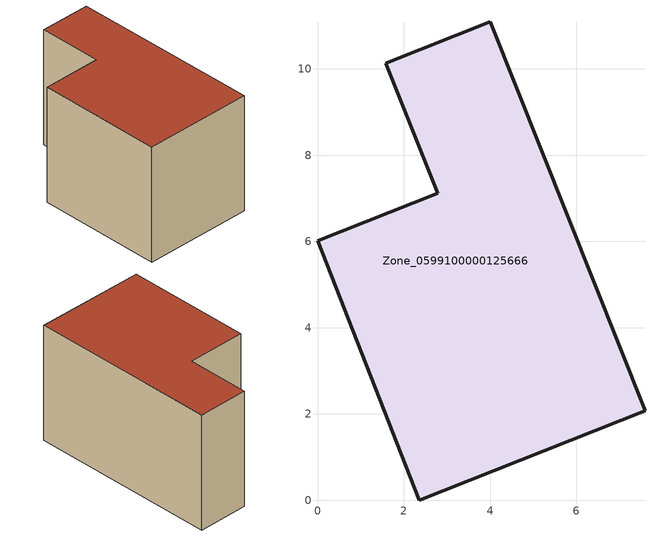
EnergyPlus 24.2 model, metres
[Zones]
Zone_0599100000125666
 floor ground (C_G): 1.58,10.13 4,11.09 7.59,2.08 2.36,0 0,6.01 2.78,7.12 z0
 wall outside (C_F): 2.36,0 7.59,2.08 4,11.09 1.58,10.13 2.78,7.12 0,6.01 2.36,0 z0:6
 roof outside (C_R): 4,11.09 1.58,10.13 2.78,7.12 0,6.01 2.36,0 7.59,2.08 z6
[BUILDING]
Pand.0599100000125666: North Axis=0; Terrain=City; Loads Convergence Tolerance Value=0.04; Temperature Convergence Tolerance Value=0.4; Solar Distribution=FullExterior; Maximum Number of Warmup Days=25; Minimum Number of Warmup Days=1
[Site:Location]
Rotterdam.The.Hague.AP_ZH_NLD Design_Conditions: Latitude=51.96; Longitude=4.45; Time Zone=1; Elevation=-4.5
[SITE:GROUNDTEMPERATURE:BUILDINGSURFACE]
18, 18, 18, 18, 18, 18, 18, 18, 18, 18, 18, 18
[MATERIAL] Thermal Absorptance=0.9; Solar Absorptance=0.7; Visible Absorptance=0.7
Name | Roughness | Thickness | Conductivity | Density | Specific Heat
G.TI.1946 | MediumSmooth | 0.15 | 1 | 540 | 1210
F.TI.1946 | Rough | 0.3 | 0.857143 | 1920 | 840
R.TI.1946 | MediumRough | 0.2 | 0.1 | 1500 | 1000
[CONSTRUCTION]
C_G: G.TI.1946
C_F: F.TI.1946
C_R: R.TI.1946
[ZONE]
Zone_0599100000125666: Type=1; Multiplier=1; Ceiling Height=Autocalculate; Volume=Autocalculate; Floor Area=autocalculate; Part of Total Floor Area=Yes
[ZONEINFILTRATION:DESIGNFLOWRATE]
Infil_Zone_0599100000125666: Zone or ZoneList or Space or SpaceList=Zone_0599100000125666; Schedule=AlwaysOn; Design Flow Rate Calculation Method=Flow/Area; Flow Rate per Floor Area=0.003; Constant Term Coefficient=1; Temperature Term Coefficient=0; Velocity Term Coefficient=0; Velocity Squared Term Coefficient=0
[HVACTEMPLATE:ZONE:IDEALLOADSAIRSYSTEM]
Zone_0599100000125666: Maximum Heating Supply Air Temperature=50; Minimum Cooling Supply Air Temperature=13; Maximum Heating Supply Air Humidity Ratio=0.0156; Minimum Cooling Supply Air Humidity Ratio=0.0077; Heating Limit=NoLimit; Cooling Limit=NoLimit; Dehumidification Control Type=ConstantSensibleHeatRatio; Cooling Sensible Heat Ratio=0.7; Dehumidification Setpoint=60; Humidification Control Type=None; Humidification Setpoint=30; Outdoor Air Method=None; Outdoor Air Flow Rate per Person=0.00944; Outdoor Air Flow Rate per Zone Floor Area=0; Outdoor Air Flow Rate per Zone=0; Demand Controlled Ventilation Type=None; Outdoor Air Economizer Type=NoEconomizer; Heat Recovery Type=None; Sensible Heat Recovery Effectiveness=0.7; Latent Heat Recovery Effectiveness=0.65
[ZONECONTROL:THERMOSTAT]
ThermostatControl_Zone_0599100000125666: Zone or ZoneList=Zone_0599100000125666; Control Type Schedule=DualSetpointControlType; Control 1=Thermostat_Zone_0599100000125666; Temperature Difference Between Cutout And Setpoint=0
[THERMOSTATSETPOINT:DUALSETPOINT]
Thermostat_Zone_0599100000125666: Heating Setpoint Temperature Schedule=HeatingSetpoint_Zone_0599100000125666; Cooling Setpoint Temperature Schedule=CoolingSetpoint_Zone_0599100000125666
[SCHEDULE:COMPACT]
HeatingSetpoint_Zone_0599100000125666: Through: 12/31, For: AllDays, Until: 24:00, 21
CoolingSetpoint_Zone_0599100000125666: Through: 12/31, For: AllDays, Until: 24:00, 24
DualSetpointControlType: Through: 12/31, For: AllDays, Until: 24:00, 4
AlwaysOn: Through: 12/31, For: AllDays, Until: 24:00, 1
